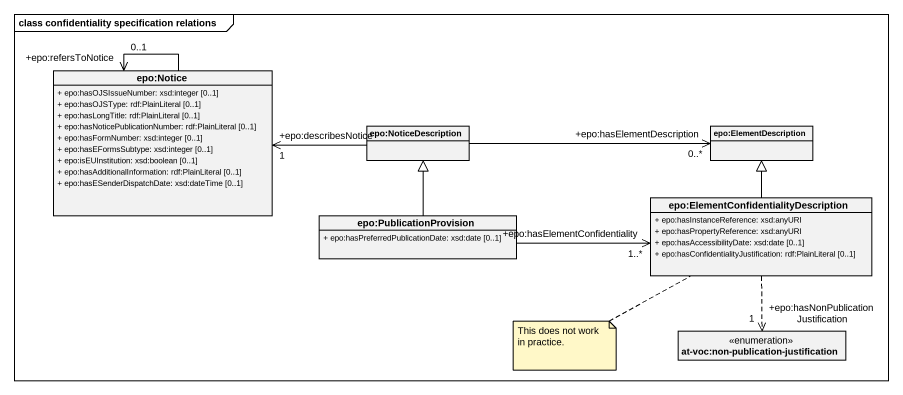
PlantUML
@startuml
mainframe class confidentiality specification relations
hide circle
hide empty members
skinparam classAttributeIconSize 0
class "epo:Notice" as epo_Notice {
  + epo:hasOJSIssueNumber: xsd:integer [0..1]
  + epo:hasOJSType: rdf:PlainLiteral [0..1]
  + epo:hasLongTitle: rdf:PlainLiteral [0..1]
  + epo:hasNoticePublicationNumber: rdf:PlainLiteral [0..1]
  + epo:hasFormNumber: xsd:integer [0..1]
  + epo:hasEFormsSubtype: xsd:integer [0..1]
  + epo:isEUInstitution: xsd:boolean [0..1]
  + epo:hasAdditionalInformation: rdf:PlainLiteral [0..1]
  + epo:hasESenderDispatchDate: xsd:dateTime [0..1]
}
class "epo:NoticeDescription" as epo_NoticeDescription
class "epo:ElementDescription" as epo_ElementDescription
class "epo:ElementConfidentialityDescription" as epo_ElementConfidentialityDe {
  + epo:hasInstanceReference: xsd:anyURI
  + epo:hasPropertyReference: xsd:anyURI
  + epo:hasAccessibilityDate: xsd:date [0..1]
  + epo:hasConfidentialityJustification: rdf:PlainLiteral [0..1]
}
class "epo:PublicationProvision" as epo_PublicationProvision {
  + epo:hasPreferredPublicationDate: xsd:date [0..1]
}
enum "at-voc:non-publication-justification" as at_voc_non_publication
epo_Notice --> "+epo:refersToNotice\n0..1" epo_Notice
epo_NoticeDescription -left-> "+epo:describesNotice\n1" epo_Notice
epo_NoticeDescription -right-> "+epo:hasElementDescription\n0..*" epo_ElementDescription
epo_ElementConfidentialityDe -up-|> epo_ElementDescription
epo_ElementConfidentialityDe ..> "+epo:hasNonPublicationJustification\n1" at_voc_non_publication
epo_PublicationProvision -up-|> epo_NoticeDescription
epo_PublicationProvision -right-> "+epo:hasElementConfidentiality\n1..*" epo_ElementConfidentialityDe
note left of epo_ElementConfidentialityDe : This does not work in practice.
@enduml
